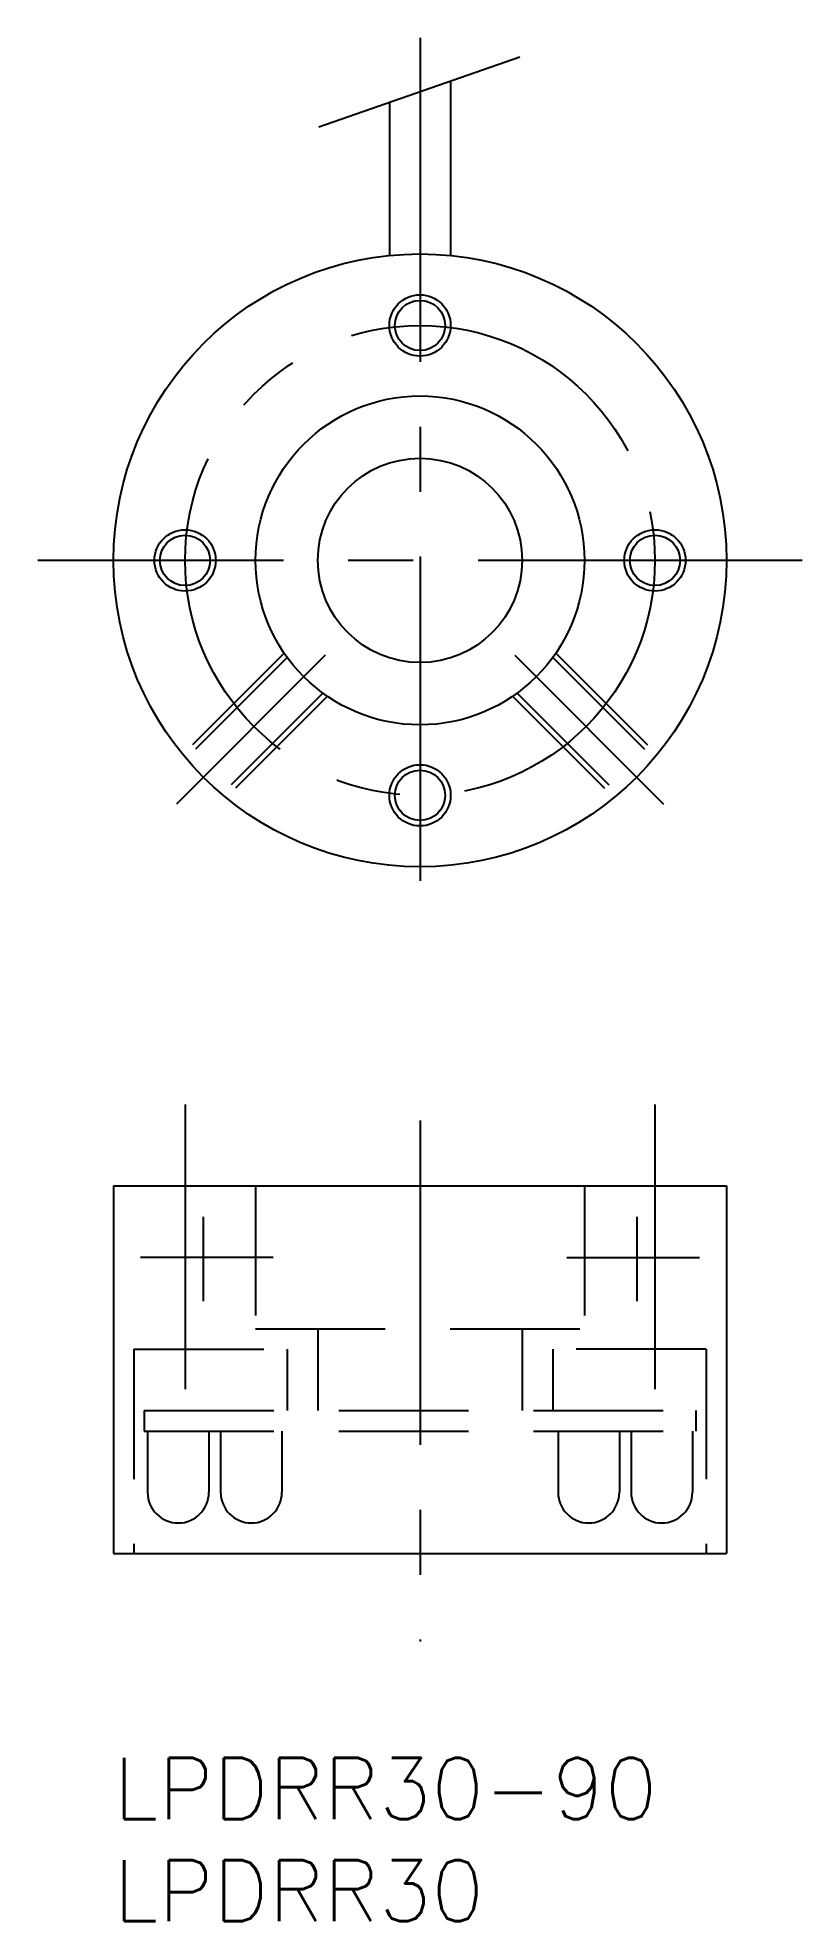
# Model space of a CAD drawing. Extents: x -3.7 to 33.7, y -8 to 84.2.
import ezdxf

# ---------------------------------------------------------------- set-up
doc = ezdxf.new("R2010")
doc.units = 0
doc.header["$LTSCALE"] = 0.5
doc.linetypes.add('CENTER', pattern=[50.8, 31.75, -6.35, 6.35, -6.35])
doc.linetypes.add('DASHED', pattern=[19.05, 12.7, -6.35])
for name, color, linetype in [('MSM_CENTER', 1, 'CENTER'), ('MSM_CONTINUOUS', 7, 'CONTINUOUS'), ('MSM_DASHED', 4, 'DASHED'), ('MSM_NARROW', 5, 'CONTINUOUS'), ('MSM_PART_NUMBER', 7, 'CONTINUOUS')]:
    doc.layers.add(name, color=color, linetype=linetype)
doc.styles.get("Standard").update_dxf_attribs({"font": 'txt.shx', "height": 3, "bigfont": 'bigfont.shx'})

# ---------------------------------------------------------------- blocks, each defined once
blk = doc.blocks.new('*U2')
at = {"layer": 'MSM_PART_NUMBER'}
blk.add_text('LPDRR30', height=3, dxfattribs=at).set_placement((0, -8))
blk = doc.blocks.new('*U3')
at = {"layer": 'MSM_PART_NUMBER'}
blk.add_text('LPDRR30-90', height=3, dxfattribs=at).set_placement((0, -3))

msp = doc.modelspace()

# ---------------------------------------------------------------- linework, layer by layer
at = {"layer": 'MSM_CENTER'}
for p, q in [((15, 84.206), (15, 39.904)), ((33.714, 58.618), (-3.714, 58.618)), ((10.354, 53.972), (3.074, 46.692)), ((19.646, 53.972), (26.926, 46.692)), ((3.5, 31.98), (3.5, 18.044)), ((26.5, 31.98), (26.5, 18.044)), ((15, 31.193), (15, 5.705)), ((4.393, 26.484), (4.393, 22.35)), ((25.607, 26.484), (25.607, 22.35)), ((7.81, 24.5), (1.325, 24.5)), ((22.19, 24.5), (28.675, 24.5))]:
    msp.add_line(p, q, dxfattribs=at)
msp.add_circle((15, 58.618), 11.5, dxfattribs=at)
at = {"layer": 'MSM_CONTINUOUS'}
for p, q in [((16.5, 82.078), (16.5, 73.543)), ((13.5, 81.031), (13.5, 73.543)), ((0, 28), (30, 28)), ((0, 28), (0, 10)), ((30, 28), (30, 10)), ((0, 10), (30, 10))]:
    msp.add_line(p, q, dxfattribs=at)
for centre, radius in [((15, 58.618), 15), ((15, 70.118), 1.229), ((15, 58.618), 8.05), ((15, 58.618), 5), ((3.5, 58.618), 1.229), ((26.5, 58.618), 1.229), ((15, 47.118), 1.229)]:
    msp.add_circle(centre, radius, dxfattribs=at)
at = {"layer": 'MSM_DASHED'}
for p, q in [((8.348, 54.085), (3.387, 49.124)), ((8.506, 53.861), (3.56, 48.916)), ((21.494, 53.861), (26.44, 48.916)), ((21.652, 54.085), (26.613, 49.124)), ((10.243, 52.124), (5.298, 47.179)), ((10.467, 51.966), (5.506, 47.005)), ((19.533, 51.966), (24.494, 47.005)), ((19.757, 52.124), (24.702, 47.179)), ((6.95, 28), (6.95, 21)), ((23.05, 28), (23.05, 21)), ((6.95, 21), (23.05, 21)), ((10, 21), (10, 17)), ((20, 21), (20, 17)), ((1, 20), (1, 10)), ((1, 20), (8.5, 20)), ((8.5, 20), (8.5, 17)), ((29, 20), (21.5, 20)), ((21.5, 20), (21.5, 17)), ((29, 20), (29, 10)), ((1.5, 17), (28.5, 17)), ((1.5, 17), (1.5, 16)), ((28.5, 17), (28.5, 16)), ((1.5, 16), (28.5, 16)), ((1.666, 16), (1.666, 13)), ((4.666, 16), (4.666, 13)), ((5.242, 16), (5.242, 13)), ((8.242, 16), (8.242, 13)), ((21.758, 16), (21.758, 13)), ((24.758, 16), (24.758, 13)), ((25.334, 16), (25.334, 13)), ((28.334, 16), (28.334, 13))]:
    msp.add_line(p, q, dxfattribs=at)
for centre in [(3.166, 13), (6.742, 13), (23.258, 13), (26.834, 13)]:
    msp.add_arc(centre, 1.5, 180, 0, dxfattribs=at)
at = {"layer": 'MSM_NARROW'}
msp.add_line((19.882, 83.259), (10.043, 79.824), dxfattribs=at)
for centre in [(15, 70.118), (3.5, 58.618), (26.5, 58.618), (15, 47.118)]:
    msp.add_circle(centre, 1.5, dxfattribs=at)

# ---------------------------------------------------------------- block references
at = {"layer": 'MSM_CONTINUOUS'}
for name in ['*U3', '*U2']:
    msp.add_blockref(name, (0, 0), dxfattribs=at)

doc.saveas('drawing.dxf')
